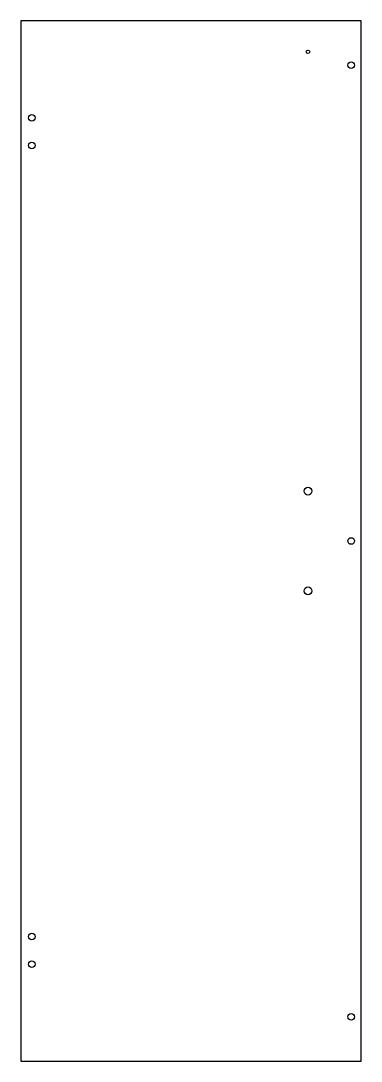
# Model space of a CAD drawing. Header units: millimetres. Extents: x 21 to 328, y 60 to 999.
import ezdxf

# ---------------------------------------------------------------- set-up
doc = ezdxf.new("R2010")
doc.units = ezdxf.units.MM
doc.layers.get('0').update_dxf_attribs({"linetype": 'CONTINUOUS'})

msp = doc.modelspace()

# ---------------------------------------------------------------- linework, layer by layer
msp.add_lwpolyline([(328, 999), (21, 999), (21, 60), (328, 60)], close=True)
for centre, radius in [((280, 971), 1.6), ((319, 959), 3), ((31, 911.5), 3), ((31, 886.5), 3), ((280, 574.5), 3.5), ((319, 529.5), 3), ((280, 484.5), 3.5), ((31, 172.5), 3), ((31, 147.5), 3), ((319, 100), 3)]:
    msp.add_circle(centre, radius)

doc.saveas('drawing.dxf')
